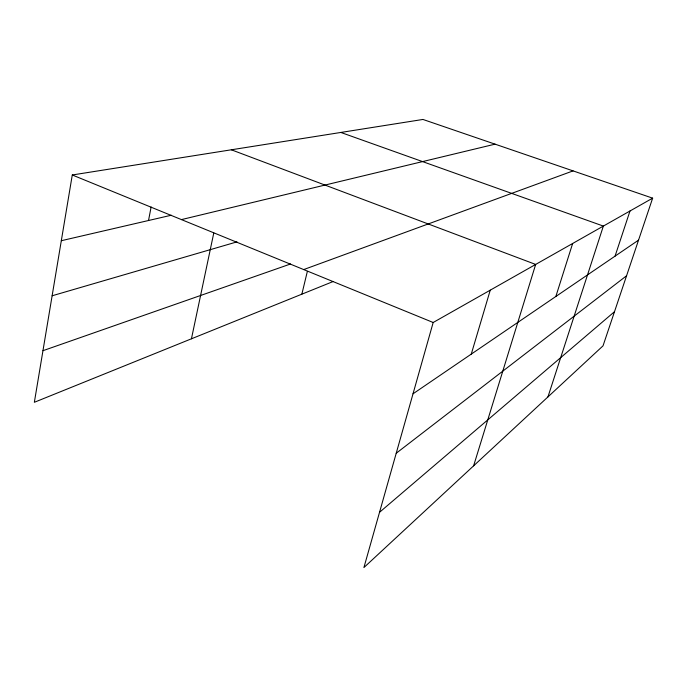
<?xml version="1.0" encoding="UTF-8"?>
<svg xmlns="http://www.w3.org/2000/svg" width="687" height="687" viewBox="0 0 687 687"><rect width="100%" height="100%" fill="white"/><g stroke="black" fill="none" stroke-linecap="round" stroke-linejoin="round"><path stroke-width="1.03" d="M652.65 198.157L433.179 322.495L363.912 567.548L603.023 345.844L652.65 198.157L422.952 119.452L72.281 174.979L34.35 402.29L333.152 281.524M148.529 220.501L151.123 206.959M191.441 338.794L213.769 233.048M301.859 294.173L307.355 271.374M471.265 354.114L490.252 290.163M473.618 465.829L535.662 264.435L231.339 149.792M555.843 296.483L572.649 243.481M547.943 396.914L603.358 226.083L340.855 132.454M615.054 256.139L629.988 210.995M379.533 512.296L614.496 311.7M396.219 453.257L626.57 275.762M413.024 393.797L638.541 240.141M303.714 269.57L573.07 170.891M42.963 350.688L290.592 263.963M52.126 295.779L236.963 241.876M181.445 219.6L495.061 144.158M61.315 240.708L171.286 215.237M72.281 174.979L433.179 322.495"/></g></svg>
